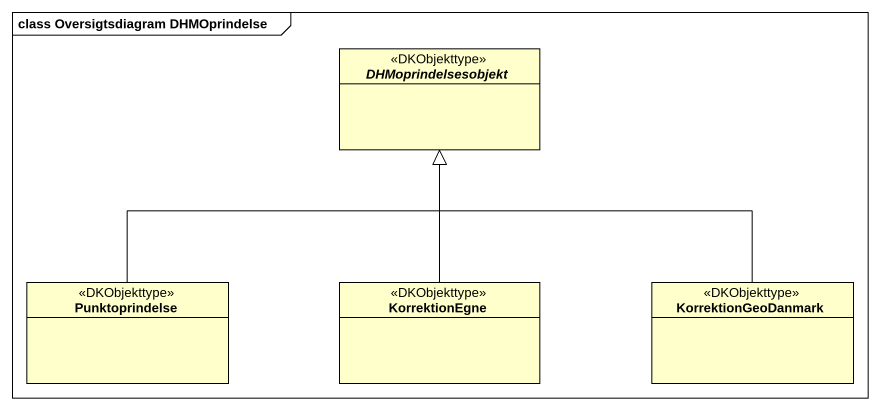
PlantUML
@startuml
mainframe class Oversigtsdiagram DHMOprindelse
hide circle
hide empty members
abstract class DHMoprindelsesobjekt <<DKObjekttype>>
class Punktoprindelse <<DKObjekttype>>
class KorrektionEgne <<DKObjekttype>>
class KorrektionGeoDanmark <<DKObjekttype>>
Punktoprindelse -up-|> DHMoprindelsesobjekt
KorrektionEgne -up-|> DHMoprindelsesobjekt
KorrektionGeoDanmark -up-|> DHMoprindelsesobjekt
@enduml
